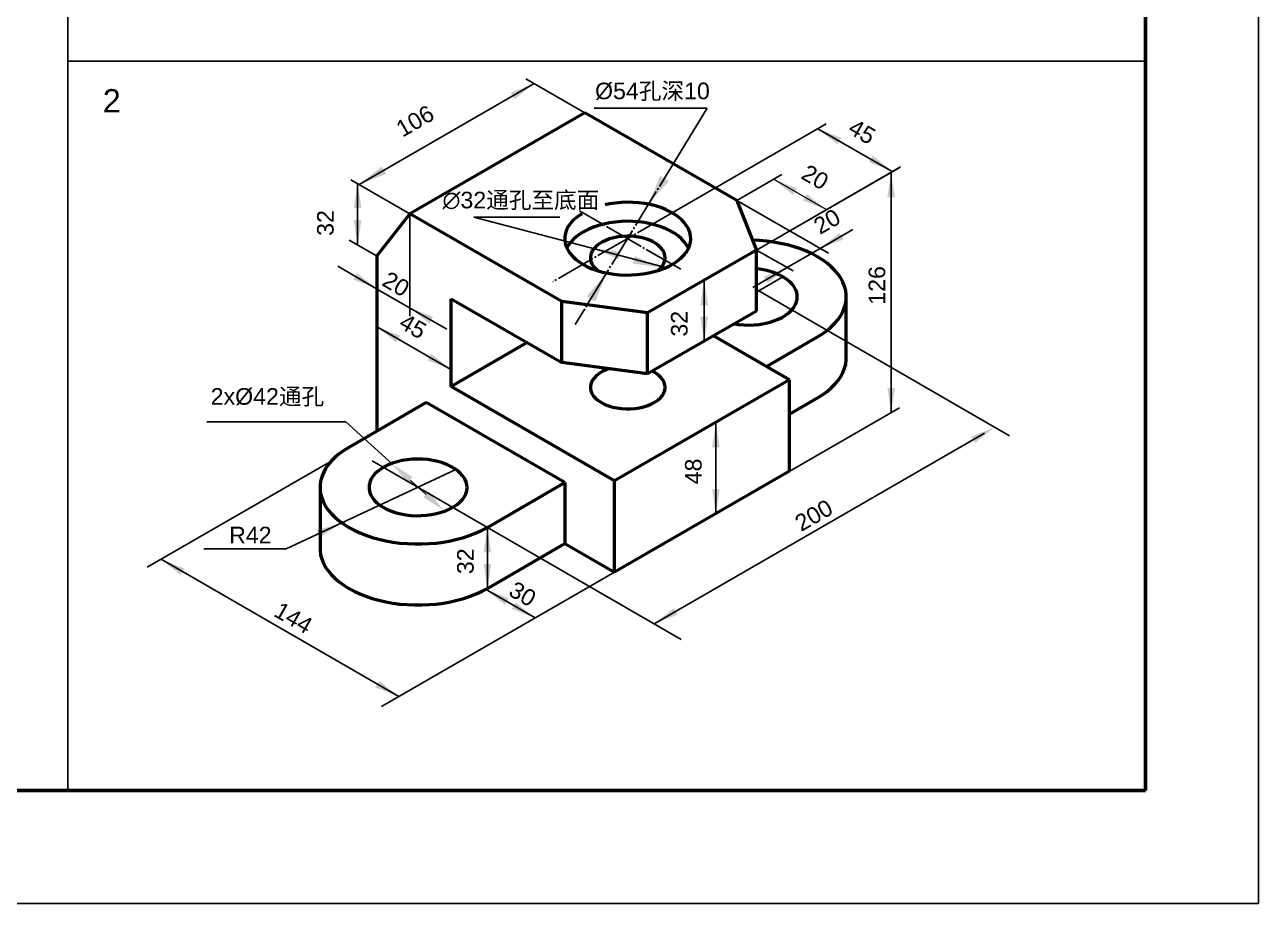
# Model space of a CAD drawing. Header units: inches. Extents: x 19 to 1260, y -758 to 274.
# Drawn here: x 216.5 to 402.5, y -757.9 to -625.4 of the extents above; entities that cross this region are included whole.
import ezdxf

# ---------------------------------------------------------------- set-up
doc = ezdxf.new("R2010")
doc.units = ezdxf.units.IN
doc.header["$LTSCALE"] = 2
doc.header["$MEASUREMENT"] = 0
doc.linetypes.add('CENTER', pattern=[50.8, 31.75, -6.35, 6.35, -6.35])
doc.linetypes.add('JIS_08_15', pattern=[17.25, 15, -0.75, 0.75, -0.75])
for name, color, linetype in [('c', 7, 'CENTER'), ('中心线', 7, 'JIS_08_15'), ('细实线', 7, 'Continuous')]:
    doc.layers.add(name, color=color, linetype=linetype)
doc.layers.add('s', color=7, linetype='Continuous', lineweight=50)
doc.layers.add('粗实线', color=7, linetype='Continuous', lineweight=53)
doc.styles.get("Standard").update_dxf_attribs({"font": 'arial.ttf', "height": 3.5})

msp = doc.modelspace()

# ---------------------------------------------------------------- linework, layer by layer
for p, q in [((300.95, -638.75), (292.07, -633.6)), ((293.32, -634.32), (266.93, -649.55)), ((319.35, -638.02), (302.34, -638.02)), ((314.11, -653.83), (337.33, -640.42)), ((347.29, -647.6), (336.09, -641.14)), ((326.83, -659.44), (348.53, -646.89)), ((274.57, -653.98), (265.69, -648.83)), ((323.85, -651.97), (330.63, -648.03)), ((347.14, -683.96), (347.14, -647.75)), ((266.69, -658.66), (266.69, -649.46)), ((323.85, -651.97), (337.67, -659.92)), ((274.57, -653.98), (274.57, -669.42)), ((312.55, -661.92), (284.23, -654.45)), ((336.42, -659.2), (341.37, -656.34)), ((269.54, -660.3), (265.44, -657.94)), ((326.83, -659.44), (332.34, -662.59)), ((331.45, -662.07), (336.42, -659.2)), ((269.56, -665.26), (263.69, -661.87)), ((331.45, -662.07), (326.26, -665.07)), ((274.54, -668.13), (269.56, -665.26)), ((318.95, -664.02), (318.95, -673.22)), ((274.54, -668.13), (280.14, -671.36)), ((269.56, -670.97), (280.76, -677.44)), ((320.71, -699.22), (348.38, -683.24)), ((264.91, -685.36), (243.95, -685.36)), ((271.99, -691.75), (264.91, -685.36)), ((320.71, -685.43), (320.71, -699.22)), ((311.43, -715.79), (361.21, -687.05)), ((262.72, -691.26), (234.97, -707.27)), ((281.52, -692.52), (264.33, -700.57)), ((277.01, -696.28), (274.61, -694.11)), ((264.33, -700.57), (255.94, -704.49)), ((286.26, -701.29), (286.26, -710.49)), ((255.94, -704.49), (243.5, -704.49)), ((237.06, -706.07), (272.9, -726.76)), ((305.4, -708), (270.29, -728.27)), ((285.98, -710.59), (293.44, -714.9))]:
    msp.add_line(p, q)
at = {"color": 7, "linetype": 'Continuous', "lineweight": 0}
for p, q in [((328.1, -658.74), (348.38, -647.03)), ((337.35, -653.34), (329.38, -648.74)), ((328.08, -658.69), (338.59, -652.62)), ((296.74, -695.24), (291.63, -698.19)), ((296.74, -704.43), (291.63, -707.39))]:
    msp.add_line(p, q, dxfattribs=at)
for points in [[(293.32, -634.32), (289.8, -635.69), (290.37, -636.68)], [(336.09, -641.14), (339.04, -643.5), (339.61, -642.51)], [(347.33, -647.56), (344.38, -645.2), (343.81, -646.19)], [(266.93, -649.55), (271, -647.96), (270.34, -646.82)], [(329.38, -648.74), (332.33, -651.11), (332.9, -650.12)], [(347.14, -647.75), (346.57, -651.48), (347.71, -651.48)], [(266.7, -649.36), (266.13, -653.1), (267.27, -653.1)], [(337.35, -653.34), (334.4, -650.98), (333.83, -651.97)], [(266.69, -658.66), (267.26, -654.92), (266.11, -654.92)], [(336.42, -659.2), (339.95, -657.83), (339.37, -656.84)], [(302.04, -659.15), (306.06, -660.8), (306.35, -659.69)], [(312.47, -662.02), (308.46, -660.36), (308.16, -661.47)], [(331.45, -662.07), (327.92, -663.45), (328.5, -664.44)], [(269.56, -665.26), (266.61, -662.89), (266.04, -663.88)], [(318.95, -664.02), (318.37, -667.76), (319.52, -667.76)], [(274.54, -668.13), (277.49, -670.49), (278.06, -669.5)], [(318.95, -673.22), (319.52, -669.48), (318.37, -669.48)], [(269.56, -670.97), (272.51, -673.33), (273.08, -672.34)], [(280.76, -677.44), (277.81, -675.07), (277.24, -676.06)], [(347.14, -683.96), (347.71, -680.23), (346.57, -680.23)], [(320.71, -685.43), (320.13, -689.16), (321.28, -689.16)], [(362.74, -686.16), (359.22, -687.54), (359.79, -688.53)], [(320.7, -699.23), (321.28, -695.5), (320.13, -695.5)], [(264.33, -700.57), (260.53, -701.71), (261.02, -702.75)], [(286.26, -701.29), (285.68, -705.03), (286.83, -705.03)], [(237.06, -706.07), (240.01, -708.43), (240.58, -707.44)], [(286.26, -710.5), (286.83, -706.76), (285.69, -706.76)], [(285.96, -710.59), (288.91, -712.95), (289.48, -711.96)], [(293.44, -714.9), (290.49, -712.54), (289.92, -713.53)], [(311.43, -715.79), (314.95, -714.42), (314.38, -713.42)], [(272.9, -726.76), (269.95, -724.4), (269.38, -725.39)]]:
    msp.add_solid(points, dxfattribs=at)
at = {"color": 7, "linetype": 'Continuous'}
for points in [[(312.3, -648.24), (313.6, -649.04), (310.55, -652.54)], [(301.22, -666.41), (302.53, -667.19), (304.23, -662.88)], [(275, -693.67), (274.21, -694.54), (271.99, -691.75)], [(277.41, -695.84), (276.62, -696.72), (279.63, -698.64)]]:
    msp.add_solid(points, dxfattribs=at)
at = {"layer": 'c'}
for p, q in [((330.82, -663.47), (326.83, -665.77)), ((365, -687.44), (326.83, -665.4)), ((268.89, -691.23), (315.5, -718.14))]:
    msp.add_line(p, q, dxfattribs=at)
at = {"layer": 's'}
for p, q in [((300.95, -638.75), (274.57, -653.98)), ((323.85, -651.97), (300.95, -638.75)), ((323.85, -651.97), (326.83, -659.44)), ((274.57, -653.98), (269.59, -660.3)), ((297.46, -667.2), (274.57, -653.98)), ((326.83, -659.44), (310.41, -668.92)), ((326.83, -668.64), (326.83, -659.44)), ((269.59, -660.3), (269.59, -686.75)), ((280.79, -666.77), (297.46, -676.4)), ((280.79, -679.99), (280.79, -666.77)), ((297.46, -676.4), (297.46, -667.2)), ((310.41, -668.92), (297.46, -667.2)), ((326.83, -668.64), (310.41, -678.12)), ((310.41, -678.12), (310.41, -668.92)), ((331.81, -678.99), (320.36, -672.37)), ((328.33, -676.97), (336.04, -672.52)), ((292.24, -673.38), (280.79, -679.99)), ((310.41, -678.12), (297.46, -676.4)), ((305.43, -694.22), (280.79, -679.99)), ((331.81, -678.99), (305.43, -694.22)), ((331.81, -692.78), (331.81, -678.99)), ((277.05, -682.43), (265.36, -689.19)), ((297.96, -694.5), (277.05, -682.43)), ((331.81, -684.16), (336.04, -681.72)), ((331.81, -692.78), (305.43, -708.01)), ((286.26, -701.26), (297.96, -694.5)), ((297.96, -694.5), (297.96, -703.7)), ((305.43, -708.01), (305.43, -694.22)), ((286.26, -710.46), (297.96, -703.7)), ((297.96, -703.7), (305.43, -708.01))]:
    msp.add_line(p, q, dxfattribs=at)
at = {"layer": 's', "flags": 128}
for points in [[(300.7, -661.6), (301.36, -661.94), (302.07, -662.25), (302.83, -662.52), (303.63, -662.75), (304.46, -662.93), (305.32, -663.07), (306.2, -663.16), (307.09, -663.2), (307.98, -663.19), (308.86, -663.14), (309.74, -663.04), (310.59, -662.89), (311.41, -662.69), (312.2, -662.46), (312.95, -662.18), (313.65, -661.86), (314.3, -661.5), (314.88, -661.12), (315.4, -660.7), (315.85, -660.25), (316.22, -659.79), (316.52, -659.3), (316.74, -658.8), (316.87, -658.29), (316.92, -657.78), (316.89, -657.27), (316.78, -656.76), (316.58, -656.25), (316.3, -655.77), (315.95, -655.29), (315.52, -654.84), (315.02, -654.42), (314.45, -654.02), (313.82, -653.66), (313.13, -653.33), (312.4, -653.04), (311.62, -652.79), (310.8, -652.59), (309.95, -652.43), (309.08, -652.31), (308.2, -652.25), (307.31, -652.23), (306.42, -652.26), (305.54, -652.34), (304.67, -652.46), (304.01, -652.6)], [(300.53, -653.95), (300.24, -654.12), (299.69, -654.52), (299.21, -654.95), (298.8, -655.41), (298.46, -655.89), (298.2, -656.38), (298.03, -656.88), (297.93, -657.39), (297.92, -657.91), (298, -658.42), (298.15, -658.93), (298.39, -659.42), (298.71, -659.9), (299.1, -660.37), (299.56, -660.8), (300.1, -661.22), (300.7, -661.6)], [(316.59, -659.15), (316.58, -659.13), (316.3, -658.64), (315.95, -658.17), (315.52, -657.72), (315.02, -657.29), (314.45, -656.9), (313.82, -656.53), (313.13, -656.2), (312.4, -655.92), (311.62, -655.67), (310.8, -655.46), (309.95, -655.3), (309.08, -655.19), (308.2, -655.12), (307.31, -655.1), (306.42, -655.13), (305.54, -655.21), (304.67, -655.34), (303.83, -655.51), (303.03, -655.73), (302.26, -655.98), (301.53, -656.28), (300.86, -656.62), (300.24, -656.99), (299.69, -657.4), (299.21, -657.83), (298.8, -658.28), (298.46, -658.76), (298.25, -659.15)], [(311.91, -662.55), (311.97, -662.51), (312.34, -662.17), (312.64, -661.81), (312.86, -661.43), (313, -661.04), (313.05, -660.64), (313.02, -660.24), (312.9, -659.85), (312.7, -659.46), (312.42, -659.1), (312.07, -658.75), (311.64, -658.44), (311.15, -658.15), (310.6, -657.91), (310.01, -657.7), (309.37, -657.54), (308.71, -657.43), (308.03, -657.36), (307.33, -657.34), (306.64, -657.37), (305.96, -657.45), (305.31, -657.58), (304.68, -657.75), (304.1, -657.97), (303.56, -658.22), (303.09, -658.51), (302.68, -658.84), (302.34, -659.19), (302.08, -659.56), (301.9, -659.94), (301.81, -660.34), (301.79, -660.74), (301.87, -661.14), (302.03, -661.53), (302.27, -661.9), (302.59, -662.26), (302.93, -662.55)], [(336.04, -672.52), (336.8, -672.05), (337.49, -671.55), (338.11, -671.03), (338.66, -670.47), (339.14, -669.9), (339.54, -669.3), (339.87, -668.69), (340.12, -668.07), (340.28, -667.44), (340.36, -666.8), (340.36, -666.17), (340.28, -665.53), (340.12, -664.9), (339.87, -664.28), (339.54, -663.67), (339.14, -663.07), (338.66, -662.5), (338.11, -661.94), (337.49, -661.42), (336.8, -660.92), (336.04, -660.45), (335.23, -660.02), (334.37, -659.62), (333.46, -659.26), (332.5, -658.94), (331.5, -658.66), (330.47, -658.43), (329.42, -658.24), (328.34, -658.1), (327.25, -658), (326.24, -657.96)], [(323.48, -670.57), (324.12, -670.67), (324.9, -670.73), (325.69, -670.75), (326.47, -670.72), (327.25, -670.64), (328.01, -670.52), (328.73, -670.35), (329.43, -670.13), (330.08, -669.88), (330.68, -669.58), (331.22, -669.25), (331.7, -668.89), (332.1, -668.5), (332.44, -668.09), (332.7, -667.66), (332.87, -667.22), (332.97, -666.77), (332.98, -666.31), (332.9, -665.86), (332.75, -665.42), (332.51, -664.98), (332.19, -664.57), (331.8, -664.17), (331.34, -663.81), (330.82, -663.47)], [(336.04, -681.72), (336.8, -681.25), (337.49, -680.75), (338.11, -680.22), (338.66, -679.67), (339.14, -679.1), (339.54, -678.5), (339.87, -677.89), (340.12, -677.27), (340.28, -676.64), (340.36, -676), (340.37, -675.68)], [(304.54, -677.34), (304.1, -677.51), (303.56, -677.77), (303.09, -678.06), (302.68, -678.38), (302.34, -678.73), (302.08, -679.1), (301.9, -679.49), (301.81, -679.88), (301.79, -680.28), (301.87, -680.68), (302.03, -681.07), (302.27, -681.45), (302.59, -681.8), (302.98, -682.13), (303.44, -682.43)], [(303.44, -682.43), (303.96, -682.7), (304.53, -682.93), (305.15, -683.11), (305.8, -683.25), (306.47, -683.34), (307.16, -683.38), (307.85, -683.38), (308.54, -683.32), (309.21, -683.22), (309.85, -683.07), (310.46, -682.87), (311.02, -682.64), (311.52, -682.36), (311.97, -682.05), (312.34, -681.72), (312.64, -681.36), (312.86, -680.98), (313, -680.58), (313.05, -680.18), (313.02, -679.78), (312.9, -679.39), (312.7, -679.01), (312.42, -678.64), (312.07, -678.3), (311.64, -677.98), (311.15, -677.7), (311.14, -677.7)], [(265.36, -689.19), (264.6, -689.66), (263.91, -690.15), (263.29, -690.68), (262.74, -691.23), (262.26, -691.81), (261.86, -692.4), (261.53, -693.01), (261.28, -693.64), (261.12, -694.27), (261.04, -694.9), (261.04, -695.54), (261.12, -696.18), (261.28, -696.81), (261.53, -697.43), (261.86, -698.04), (262.26, -698.64), (262.74, -699.21), (263.29, -699.76), (263.91, -700.29), (264.6, -700.79), (265.36, -701.26), (266.17, -701.69), (267.03, -702.09), (267.94, -702.45), (268.9, -702.77), (269.9, -703.05), (270.93, -703.28), (271.98, -703.47), (273.06, -703.61), (274.15, -703.7), (275.26, -703.75), (276.36, -703.75), (277.47, -703.7), (278.56, -703.61), (279.64, -703.47), (280.69, -703.28), (281.72, -703.05), (282.72, -702.77), (283.68, -702.45), (284.59, -702.09), (285.45, -701.69), (286.26, -701.26)], [(270.58, -698.24), (271.17, -698.54), (271.81, -698.81), (272.49, -699.04), (273.21, -699.22), (273.96, -699.35), (274.73, -699.44), (275.51, -699.49), (276.3, -699.48), (277.08, -699.43), (277.85, -699.32), (278.59, -699.18), (279.31, -698.98), (279.98, -698.75), (280.6, -698.47), (281.17, -698.16), (281.68, -697.81), (282.13, -697.44), (282.5, -697.04), (282.8, -696.62), (283.01, -696.18), (283.15, -695.73), (283.2, -695.28), (283.17, -694.83), (283.05, -694.38), (282.86, -693.94), (282.58, -693.51), (282.23, -693.11), (281.8, -692.72), (281.31, -692.37), (280.75, -692.05), (280.14, -691.76), (279.48, -691.52), (278.77, -691.31), (278.04, -691.15), (277.28, -691.04), (276.5, -690.97), (275.71, -690.96), (274.93, -690.99), (274.15, -691.06), (273.4, -691.19), (272.67, -691.36), (271.97, -691.58), (271.32, -691.83), (270.72, -692.13), (270.18, -692.46), (269.7, -692.82), (269.3, -693.2), (268.96, -693.62), (268.7, -694.05), (268.53, -694.49), (268.43, -694.94), (268.42, -695.39), (268.5, -695.85), (268.65, -696.29), (268.89, -696.72), (269.21, -697.14), (269.6, -697.53), (270.06, -697.9), (270.58, -698.24)], [(261.03, -704.42), (261.04, -704.74), (261.12, -705.38), (261.28, -706.01), (261.53, -706.63), (261.86, -707.24), (262.26, -707.83), (262.74, -708.41), (263.29, -708.96), (263.91, -709.49), (264.6, -709.99), (265.36, -710.46), (266.17, -710.89), (267.03, -711.29), (267.94, -711.65), (268.9, -711.97), (269.9, -712.24), (270.93, -712.48), (271.98, -712.66), (273.06, -712.81), (274.15, -712.9), (275.26, -712.95), (276.36, -712.95), (277.47, -712.9), (278.56, -712.81), (279.64, -712.66), (280.69, -712.48), (281.72, -712.24), (282.72, -711.97), (283.68, -711.65), (284.59, -711.29), (285.45, -710.89), (286.26, -710.46)]]:
    msp.add_lwpolyline(points, dxfattribs=at)
at = {"layer": 's'}
msp.add_arc((326.01, -672.29), 10.05, 61.4389, 85.3151, dxfattribs=at)
for points in [[(340.37, -675.68), (340.37, -666.49)], [(261.03, -695.22), (261.03, -704.42)]]:
    msp.add_open_spline(points, degree=1, dxfattribs=at)
at = {"layer": '中心线', "ltscale": 0.2}
for p, q in [((315.32, -644.73), (299.47, -670.68)), ((314.11, -653.83), (296.14, -664.2)), ((315.41, -662.33), (300.17, -653.53))]:
    msp.add_line(p, q, dxfattribs=at)
at = {"layer": '粗实线', "color": 7}
for p, q in [((385.5, -740.95), (385.5, -512.95)), ((60.5, -740.95), (385.5, -740.95))]:
    msp.add_line(p, q, dxfattribs=at)
at = {"layer": '细实线', "color": 7}
for p, q in [((402.5, -757.95), (402.5, -492.95)), ((223, -520.95), (223, -740.95)), ((30.5, -757.95), (402.5, -757.95))]:
    msp.add_line(p, q, dxfattribs=at)
at = {"layer": '细实线'}
for p, q in [((223, -630.95), (385.5, -630.95)), ((315.32, -644.73), (319.41, -638.02)), ((284.23, -654.45), (297.18, -654.45))]:
    msp.add_line(p, q, dxfattribs=at)

# ---------------------------------------------------------------- texts
msp.add_text('2', height=3.5).set_placement((228.27, -638.67))
at = {"color": 7, "linetype": 'Continuous', "lineweight": 0, "char_height": 2.5, "attachment_point": 1}
for s, insert in [('%%C54{\\fSimSun|b0|i0|c134|p2;孔深}10', (302.49, -634.19)), ('\\A1; ∅32{\\fSimSun|b0|i0|c134|p2;通孔至底面}', (278.52, -650.64)), ('2x%%C42{\\fSimSun|b0|i0|c134|p2;通孔}', (244.54, -680.26)), ('R42', (247.32, -701.16))]:
    msp.add_mtext(s, dxfattribs=dict(at, insert=insert))
at = {"char_height": 2.5, "attachment_point": 1, "rotation": 29.9973}
for s, insert in [('106', (272.2, -640.34)), ('20', (335.15, -655.01)), ('200', (332.32, -699.8))]:
    msp.add_mtext(s, dxfattribs=dict(at, insert=insert))
at = {"color": 7, "linetype": 'Continuous', "lineweight": 0, "char_height": 2.5, "attachment_point": 1}
for s, insert, rotation in [('45', (341.7, -639.52), 330.0027), ('20', (334.62, -646.38), 330.0027), ('32', (260.58, -657.29), 90), ('126', (343.74, -667.68), 90), ('20', (271.43, -662.5), 330.0027), ('45', (273.99, -668.86), 330.0027), ('32', (313.94, -672.49), 90), ('48', (316.06, -694.76), 90), ('32', (281.69, -708.3), 90), ('30', (290.52, -709.24), 330.0027), ('144', (255.12, -712.36), 330.0027)]:
    msp.add_mtext(s, dxfattribs=dict(at, insert=insert, rotation=rotation))

doc.saveas('drawing.dxf')
